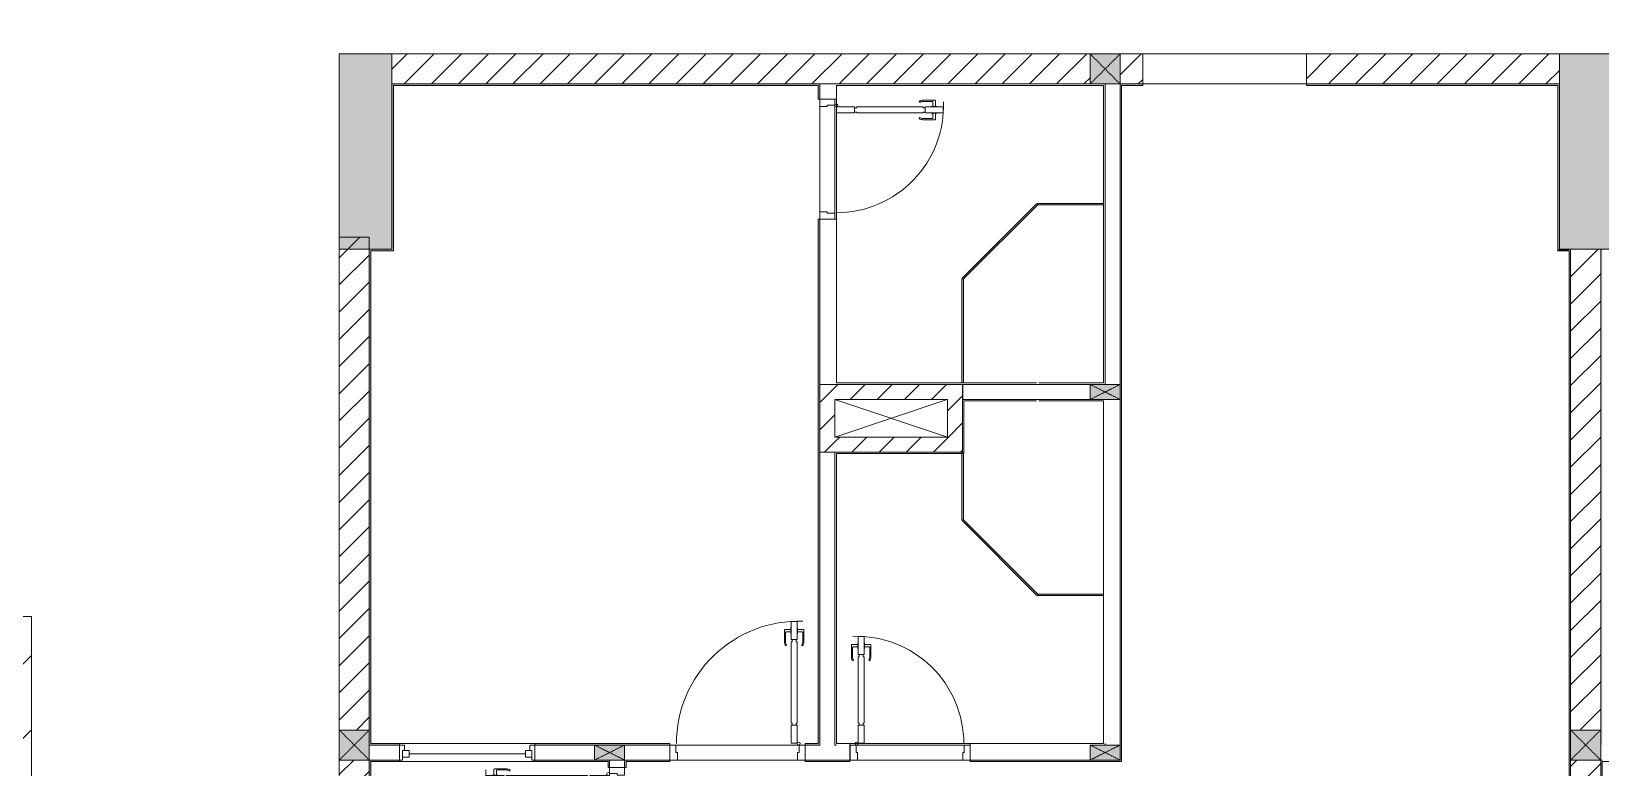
# Model space of a CAD drawing. Header units: millimetres. Extents: x 32270 to 221883, y 3811 to 78637.
# Drawn here: x 136931 to 147381, y 28787 to 33687 of the extents above; entities that cross this region are included whole.
import ezdxf

# ---------------------------------------------------------------- set-up
doc = ezdxf.new("R2010")
doc.units = ezdxf.units.MM
doc.linetypes.add('IMPORT-Dash _2_', pattern=[6, 3, -3])
for name, color, linetype, lineweight in [('0-2', 130, 'Continuous', 9), ('A-DETL-GENF-5', 20, 'Continuous', 9), ('A-DETL-GENF-6', 130, 'Continuous', 9), ('A-DETL-THIN-2', 151, 'Continuous', 9), ('A-DOOR-2', 130, 'Continuous', 9), ('A-FLOR-1', 130, 'Continuous', 9), ('A-GLAZ-5', 130, 'Continuous', 9), ('A-GLAZ-CURT-4', 130, 'Continuous', 9), ('A-WALL-1', 130, 'Continuous', 9), ('A-WALL-PATT-3', 130, 'Continuous', 9), ('A_1404_dwg-1', 130, 'Continuous', 9), ('I-WALL', 130, 'Continuous', 9), ('I-WALL-1', 130, 'Continuous', 9), ('S-COLS-1', 130, 'Continuous', 9), ('S-COLS-10', 130, 'IMPORT-Dash _2_', 9), ('S-COLS-2', 130, 'Continuous', 9), ('S-COLS-4', 130, 'Continuous', 9), ('S-COLS-HDLN-2', 130, 'IMPORT-Dash _2_', 9)]:
    doc.layers.add(name, color=color, linetype=linetype, lineweight=lineweight)
pattern_1 = [(45, (0, 0), (-90.50967, 90.50967), [])]

# ---------------------------------------------------------------- blocks, each defined once
blk = doc.blocks.new('A_1404_dwg_NCV_TKTC_KET CAU_rvt-1-TKTC_MB HOÀN THIỆN SÀN TẦNG 3-4-4819833-KeyPlan-CH3A')
at = {"layer": 'S-COLS-1'}
for points in [[(44803, 32237), (44803, 33537), (44453, 33537), (44453, 32237), (44663, 32237)], [(52928, 32237), (52928, 33537), (52578, 33537), (52578, 32237), (52863, 32237)]]:
    blk.add_hatch(color=256, dxfattribs=at).paths.add_polyline_path(points)
at = {"layer": 'S-COLS-2'}
blk.add_line((52653, 32237), (52853, 32237), dxfattribs=at)
at = {"layer": 'S-COLS-2', "flags": 128}
for points in [[(44803, 33337), (44803, 33537), (44453, 33537), (44453, 32237), (44653, 32237)], [(52928, 33337), (52928, 33537), (52578, 33537), (52578, 33337)]]:
    blk.add_lwpolyline(points, dxfattribs=at)
blk = doc.blocks.new('A_1404_dwg_DOOR_CW_01 CANH MO-PANEL KINH - DIW_01-900x2200-CỬA GỖ VÂN LAMINATE-553375-TKTC_MB HOÀN THIỆN SÀN TẦNG 3-4-4819841-KeyPlan-CH3A')
at = {"layer": 'A-DETL-GENF-6'}
for p, q in [((49615, 40124), (49615, 40203)), ((49658, 40207), (49619, 40207)), ((49623, 40186), (49623, 40124)), ((49658, 40190), (49627, 40190)), ((49702, 40207), (49741, 40207)), ((49702, 40190), (49733, 40190)), ((49737, 40186), (49737, 40124)), ((49745, 40124), (49745, 40203)), ((49623, 40098), (49629, 40103)), ((49736, 40098), (49730, 40103))]:
    blk.add_line(p, q, dxfattribs=at)
at = {"layer": 'A-DETL-GENF-6', "flags": 128}
for points in [[(49700, 40259), (49660, 40259), (49660, 40139), (49700, 40139)], [(49658, 40179), (49660, 40179), (49660, 40219), (49658, 40219)], [(49666, 39583), (49660, 39583), (49660, 40125), (49666, 40125), (49666, 40139), (49694, 40139), (49694, 40125), (49700, 40125), (49700, 39583), (49694, 39583), (49694, 39569), (49666, 39569)], [(49702, 40179), (49700, 40179), (49700, 40219), (49702, 40219)], [(49660, 39569), (49700, 39569), (49700, 39449), (49660, 39449)]]:
    blk.add_lwpolyline(points, close=True, dxfattribs=at)
at = {"layer": 'A-DETL-GENF-6'}
blk.add_circle((49710, 39447), 10, dxfattribs=at)
for centre, radius, start, end in [((49710, 39447), 814, 88, 180), ((49619, 40203), 4, 90, 180), ((49627, 40186), 4, 90, 180), ((49733, 40186), 4, 0, 90), ((49741, 40203), 4, 0, 90), ((49660, 40124), 45, 180, 215), ((49660, 40124), 37, 180, 215), ((49700, 40124), 37, 325, 0), ((49700, 40124), 45, 325, 0)]:
    blk.add_arc(centre, radius, start, end, dxfattribs=at)
at = {"layer": 'A-DOOR-2'}
blk.add_line((49710, 39437), (49685, 39437), dxfattribs=at)
at = {"layer": 'A-DOOR-2', "flags": 128}
for points in [[(48853, 39337), (48853, 39437), (48893, 39437), (48893, 39387), (48903, 39387), (48903, 39337)], [(49703, 39337), (49703, 39387), (49713, 39387), (49713, 39437), (49753, 39437), (49753, 39337)]]:
    blk.add_lwpolyline(points, close=True, dxfattribs=at)
blk = doc.blocks.new('A_1404_dwg_DOOR_CW_01 CANH MO-PANEL KINH - DIG_02-800x2200-CỬA NHÔM KÍNH-V57-TKTC_MB HOÀN THIỆN SÀN TẦNG 3-4-4819848-KeyPlan-CH3A')
at = {"layer": 'A-DETL-GENF-6'}
for p, q in [((112414, 58419), (112418, 58413)), ((112440, 58427), (112519, 58427)), ((112502, 58419), (112440, 58419)), ((112506, 58384), (112506, 58415)), ((112523, 58384), (112523, 58423)), ((112414, 58305), (112418, 58312)), ((112506, 58340), (112506, 58309)), ((112523, 58340), (112523, 58301)), ((112502, 58305), (112440, 58305)), ((112440, 58297), (112519, 58297))]:
    blk.add_line(p, q, dxfattribs=at)
at = {"layer": 'A-DETL-GENF-6', "flags": 128}
for points in [[(111985, 58342), (111985, 58382), (111865, 58382), (111865, 58342)], [(111999, 58348), (111999, 58342), (112441, 58342), (112441, 58348), (112455, 58348), (112455, 58376), (112441, 58376), (112441, 58382), (111999, 58382), (111999, 58376), (111985, 58376), (111985, 58348)], [(112575, 58382), (112575, 58342), (112455, 58342), (112455, 58382)], [(112495, 58384), (112495, 58382), (112534, 58382), (112534, 58384)], [(112495, 58340), (112495, 58342), (112534, 58342), (112534, 58340)]]:
    blk.add_lwpolyline(points, close=True, dxfattribs=at)
at = {"layer": 'A-DETL-GENF-6'}
blk.add_circle((111863, 58392), 10, dxfattribs=at)
for centre, radius, start, end in [((111863, 58392), 714, 270, 2), ((112440, 58382), 45, 90, 125), ((112440, 58382), 37, 90, 125), ((112502, 58415), 4, 0, 90), ((112519, 58423), 4, 0, 90), ((112440, 58342), 37, 235, 270), ((112440, 58342), 45, 235, 270), ((112502, 58309), 4, 270, 0), ((112519, 58301), 4, 270, 0)]:
    blk.add_arc(centre, radius, start, end, dxfattribs=at)
at = {"layer": 'A-DOOR-2'}
blk.add_line((111853, 58392), (111853, 58367), dxfattribs=at)
at = {"layer": 'A-DOOR-2', "flags": 128}
for points in [[(111753, 58435), (111753, 58385), (111803, 58385), (111803, 58395), (111853, 58395), (111853, 58435)], [(111753, 57685), (111753, 57635), (111853, 57635), (111853, 57675), (111803, 57675), (111803, 57685)]]:
    blk.add_lwpolyline(points, close=True, dxfattribs=at)
blk = doc.blocks.new('A_1404_dwg_M_Fixed - 900 x 1400-901190-TKTC_MB HOÀN THIỆN SÀN TẦNG 3-4-4819850-KeyPlan-CH3A')
at = {"layer": 'A-GLAZ-5'}
blk.add_line((111794, 60598), (111794, 61372), dxfattribs=at)
at = {"layer": 'A-GLAZ-5', "flags": 128}
for points in [[(111772, 61416), (111772, 61372), (111816, 61372), (111816, 61416), (111753, 61416), (111753, 61434)], [(111816, 61403), (111853, 61403), (111853, 61435)], [(111753, 60535), (111753, 60554), (111816, 60554), (111816, 60598), (111772, 60598), (111772, 60554)], [(111816, 60567), (111853, 60567), (111853, 60535)]]:
    blk.add_lwpolyline(points, dxfattribs=at)
blk = doc.blocks.new('A_1404_dwg_System Panel - Glazed-647900-TKTC_MB HOÀN THIỆN SÀN TẦNG 3-4-4819871-KeyPlan-CH3A')
at = {"layer": 'A-GLAZ-CURT-4'}
blk.add_hatch(color=256, dxfattribs=at).paths.add_polyline_path([(65502, 32532), (65943, 32532), (65943, 32542), (65500, 32537), (65500, 32532)])
blk.add_line((65943, 32542), (65500, 32542), dxfattribs=at)
at = {"layer": 'A-GLAZ-CURT-4', "flags": 128}
blk.add_lwpolyline([(65502, 32532), (65943, 32532), (65943, 32542)], dxfattribs=at)
blk = doc.blocks.new('A_1404_dwg_System Panel - Glazed-579379-TKTC_MB HOÀN THIỆN SÀN TẦNG 3-4-4819872-KeyPlan-CH3A')
at = {"layer": 'A-GLAZ-CURT-4'}
blk.add_hatch(color=256, dxfattribs=at).paths.add_polyline_path([(65008, 32038), (65504, 32533), (65496, 32540), (65004, 32041)])
blk.add_line((65496, 32540), (65001, 32045), dxfattribs=at)
at = {"layer": 'A-GLAZ-CURT-4', "flags": 128}
blk.add_lwpolyline([(65009, 32039), (65504, 32533), (65496, 32540)], dxfattribs=at)
blk = doc.blocks.new('A_1404_dwg_System Panel - Glazed-703244-TKTC_MB HOÀN THIỆN SÀN TẦNG 3-4-4819930-KeyPlan-CH3A')
at = {"layer": 'A-GLAZ-CURT-4'}
blk.add_hatch(color=256, dxfattribs=at).paths.add_polyline_path([(73306, 37033), (73306, 37727), (73296, 37727), (73296, 37033)])
at = {"layer": 'A-GLAZ-CURT-4', "flags": 128}
blk.add_lwpolyline([(73306, 37033), (73306, 37727), (73296, 37727), (73296, 37033)], close=True, dxfattribs=at)
blk = doc.blocks.new('A_1404_dwg_System Panel - Glazed-901200-TKTC_MB HOÀN THIỆN SÀN TẦNG 3-4-4819874-KeyPlan-CH3A')
at = {"layer": 'A-GLAZ-CURT-4'}
blk.add_hatch(color=256, dxfattribs=at).paths.add_polyline_path([(65506, 29932), (65943, 29932), (65943, 29942), (65502, 29937), (65502, 29932)])
blk.add_line((65943, 29942), (65504, 29942), dxfattribs=at)
at = {"layer": 'A-GLAZ-CURT-4', "flags": 128}
blk.add_lwpolyline([(65502, 29932), (65943, 29932), (65943, 29942)], dxfattribs=at)
blk = doc.blocks.new('A_1404_dwg_System Panel - Glazed-579637-TKTC_MB HOÀN THIỆN SÀN TẦNG 3-4-4819875-KeyPlan-CH3A')
at = {"layer": 'A-GLAZ-CURT-4'}
blk.add_hatch(color=256, dxfattribs=at).paths.add_polyline_path([(65499, 29933), (65506, 29940), (65004, 30435), (65001, 30431), (65009, 30423)])
blk.add_line((65506, 29940), (65009, 30437), dxfattribs=at)
at = {"layer": 'A-GLAZ-CURT-4', "flags": 128}
blk.add_lwpolyline([(65001, 30431), (65499, 29933), (65506, 29940)], dxfattribs=at)
blk = doc.blocks.new('A_1404_dwg_System Panel - Glazed-1013752-TKTC_MB HOÀN THIỆN SÀN TẦNG 3-4-4819931-KeyPlan-CH3A')
at = {"layer": 'A-GLAZ-CURT-4'}
blk.add_hatch(color=256, dxfattribs=at).paths.add_polyline_path([(73296, 38192), (73306, 38192), (73306, 38639), (73296, 38639)])
at = {"layer": 'A-GLAZ-CURT-4', "flags": 128}
blk.add_lwpolyline([(73296, 38639), (73296, 38192), (73306, 38192), (73306, 38639)], close=True, dxfattribs=at)
blk = doc.blocks.new('A_1404_dwg_G1_SOF - BO TRU - 100x200-745959-TKTC_MB HOÀN THIỆN SÀN TẦNG 3-4-4819847-KeyPlan-CH3A')
at = {"layer": 'S-COLS-1'}
blk.add_hatch(color=256, dxfattribs=at).paths.add_polyline_path([(110953, 40037), (111053, 40037), (111053, 40237), (110953, 40237)])
at = {"layer": 'S-COLS-1', "flags": 128}
blk.add_lwpolyline([(110953, 40037), (111053, 40037), (111053, 40237), (110953, 40237)], close=True, dxfattribs=at)
at = {"layer": 'S-COLS-HDLN-2'}
for p, q in [((110953, 40037), (111053, 40237)), ((111053, 40037), (110953, 40237))]:
    blk.add_line(p, q, dxfattribs=at)
blk = doc.blocks.new('A_1404_dwg_DOOR_CW_01 CANH MO-PANEL KINH - DIG_01-900x2200-CỬA NHÔM KÍNH-901215-TKTC_MB HOÀN THIỆN SÀN TẦNG 3-4-4819898-KeyPlan-CH3A')
at = {"layer": 'A-DETL-GENF-6'}
for p, q in [((37865, 68824), (37865, 68903)), ((37908, 68907), (37869, 68907)), ((37873, 68886), (37873, 68824)), ((37908, 68890), (37877, 68890)), ((37952, 68907), (37991, 68907)), ((37952, 68890), (37983, 68890)), ((37987, 68886), (37987, 68824)), ((37995, 68824), (37995, 68903)), ((37873, 68798), (37879, 68803)), ((37986, 68798), (37980, 68803))]:
    blk.add_line(p, q, dxfattribs=at)
at = {"layer": 'A-DETL-GENF-6', "flags": 128}
for points in [[(37908, 68879), (37910, 68879), (37910, 68919), (37908, 68919)], [(37950, 68959), (37910, 68959), (37910, 68839), (37950, 68839)], [(37952, 68879), (37950, 68879), (37950, 68919), (37952, 68919)], [(37916, 68283), (37910, 68283), (37910, 68825), (37916, 68825), (37916, 68839), (37944, 68839), (37944, 68825), (37950, 68825), (37950, 68283), (37944, 68283), (37944, 68269), (37916, 68269)], [(37910, 68269), (37950, 68269), (37950, 68149), (37910, 68149)]]:
    blk.add_lwpolyline(points, close=True, dxfattribs=at)
at = {"layer": 'A-DETL-GENF-6'}
blk.add_circle((37960, 68147), 10, dxfattribs=at)
for centre, radius, start, end in [((37960, 68147), 814, 88, 180), ((37869, 68903), 4, 90, 180), ((37877, 68886), 4, 90, 180), ((37983, 68886), 4, 0, 90), ((37991, 68903), 4, 0, 90), ((37910, 68824), 45, 180, 215), ((37910, 68824), 37, 180, 215), ((37950, 68824), 37, 325, 0), ((37950, 68824), 45, 325, 0)]:
    blk.add_arc(centre, radius, start, end, dxfattribs=at)
at = {"layer": 'A-DOOR-2'}
blk.add_line((37960, 68137), (37935, 68137), dxfattribs=at)
at = {"layer": 'A-DOOR-2', "flags": 128}
for points in [[(37103, 68037), (37103, 68137), (37143, 68137), (37143, 68087), (37153, 68087), (37153, 68037)], [(37953, 68037), (37953, 68087), (37963, 68087), (37963, 68137), (38003, 68137), (38003, 68037)]]:
    blk.add_lwpolyline(points, close=True, dxfattribs=at)
blk = doc.blocks.new('A_1404_dwg_NCV_TKTC_TANG 3 - 4_rvt-1-TKTC_MB HOÀN THIỆN SÀN TẦNG 3-4-4819943-KeyPlan-CH3A')
at = {"layer": 'A-WALL-PATT-3'}
for points in [[(47643, 33327), (47643, 33337), (44803, 33337), (44803, 33327), (45272, 33327)], [(44803, 32227), (44813, 32227), (44813, 33327), (44803, 33327), (44803, 32237)], [(49653, 28827), (49663, 28827), (49663, 33327), (49653, 33327), (49653, 28837)], [(52578, 32237), (52578, 33327), (52568, 33327), (52568, 32237)], [(44653, 28937), (44663, 28937), (44663, 32237), (44653, 32237), (44653, 28947)], [(44803, 32227), (44803, 32237), (44663, 32237), (44663, 32227)], [(52568, 32227), (52643, 32227), (52643, 32237), (52568, 32237)], [(52653, 25447), (52653, 32237), (52643, 32237), (52643, 25447)], [(52853, 28937), (52863, 28937), (52863, 32237), (52853, 32237), (52853, 28947)], [(44663, 25837), (44663, 28837), (44653, 28837), (44653, 25837)], [(52863, 25437), (52863, 28837), (52853, 28837), (52853, 25437)]]:
    blk.add_hatch(color=256, dxfattribs=at).paths.add_polyline_path(points)
h = blk.add_hatch(color=256, dxfattribs=at)
h.paths.add_polyline_path([(47643, 28937), (47653, 28937), (47653, 32437), (47643, 32437), (47643, 28947)])
h.paths.add_polyline_path([(47643, 33237), (47653, 33237), (47653, 33337), (47643, 33337), (47643, 33295)])
h = blk.add_hatch(color=256, dxfattribs=at)
h.paths.add_polyline_path([(52578, 33327), (52578, 33337), (50893, 33337), (50893, 33327), (52568, 33327)])
h.paths.add_polyline_path([(49663, 33327), (49803, 33327), (49803, 33337), (49653, 33337), (49653, 33327)])
h = blk.add_hatch(color=256, dxfattribs=at)
h.paths.add_polyline_path([(47643, 28937), (47643, 28947), (47555, 28947), (47555, 28937)])
h.paths.add_polyline_path([(46655, 28937), (46655, 28947), (45755, 28947), (45755, 28937), (46353, 28937)])
h.paths.add_polyline_path([(44663, 28937), (44855, 28937), (44855, 28947), (44663, 28947)])
h = blk.add_hatch(color=256, dxfattribs=at)
h.paths.add_polyline_path([(46253, 28827), (46253, 28837), (45755, 28837), (45755, 28827), (46243, 28827)])
h.paths.add_polyline_path([(44855, 28827), (44855, 28837), (44663, 28837), (44663, 28827)])
h = blk.add_hatch(color=256, dxfattribs=at)
h.paths.add_polyline_path([(46253, 27837), (46253, 27887), (46243, 27887), (46243, 27837)])
h.paths.add_polyline_path([(46253, 28787), (46253, 28827), (46243, 28827), (46243, 28787)])
h = blk.add_hatch(color=256, dxfattribs=at)
h.paths.add_polyline_path([(49653, 28827), (49653, 28837), (48654, 28837), (48654, 28827), (49453, 28827)])
h.paths.add_polyline_path([(47854, 28827), (47854, 28837), (47555, 28837), (47555, 28827)])
h.paths.add_polyline_path([(46655, 28827), (46655, 28837), (46353, 28837), (46353, 28827), (46363, 28827)])
h = blk.add_hatch(color=256, dxfattribs=at)
h.paths.add_polyline_path([(46363, 27847), (46363, 27887), (46353, 27887), (46353, 27847)])
h.paths.add_polyline_path([(46353, 28787), (46363, 28787), (46363, 28827), (46353, 28827)])
at = {"layer": 'A-FLOR-1'}
for p, q in [((47753, 32477), (47753, 33197)), ((48614, 28937), (47894, 28937))]:
    blk.add_line(p, q, dxfattribs=at)
at = {"layer": 'A-FLOR-1', "flags": 128}
blk.add_lwpolyline([(50893, 33337), (50893, 33537), (49803, 33537), (49803, 33337), (50893, 33337), (49803, 33337)], dxfattribs=at)
for points in [[(47653, 32487), (47653, 33187)], [(46695, 28937), (47515, 28937)], [(47505, 28837), (46705, 28837)], [(48604, 28837), (47904, 28837)]]:
    blk.add_lwpolyline(points, close=True, dxfattribs=at)
at = {"layer": 'A-WALL-1'}
for p, q in [((47753, 33337), (47653, 33337)), ((47653, 33337), (47653, 33237)), ((47653, 33237), (47753, 33237)), ((47653, 32487), (47653, 33187)), ((47753, 32437), (47653, 32437)), ((47653, 32437), (47653, 31337)), ((47653, 31337), (47753, 31337)), ((49653, 28937), (49653, 31237)), ((49553, 28947), (49553, 28937)), ((44653, 28937), (44653, 28837)), ((44663, 28937), (44653, 28937)), ((44855, 28937), (44663, 28937)), ((44855, 28837), (44855, 28937)), ((45755, 28937), (45755, 28837)), ((46153, 28937), (45755, 28937)), ((46655, 28937), (46353, 28937)), ((46655, 28837), (46655, 28937)), ((46695, 28937), (47515, 28937)), ((47555, 28937), (47555, 28837)), ((47643, 28937), (47555, 28937)), ((47854, 28837), (47854, 28937)), ((48654, 28937), (48654, 28837)), ((52853, 28937), (52853, 28837)), ((44653, 28837), (44663, 28837)), ((44663, 28837), (44855, 28837)), ((45755, 28837), (46153, 28837)), ((46253, 28837), (46253, 28827)), ((46253, 28827), (46253, 28787)), ((46253, 28787), (46353, 28787)), ((46353, 28827), (46353, 28837)), ((46353, 28837), (46655, 28837)), ((46353, 28787), (46353, 28827)), ((47505, 28837), (46705, 28837)), ((47555, 28837), (47854, 28837)), ((48604, 28837), (47904, 28837)), ((48654, 28837), (49453, 28837))]:
    blk.add_line(p, q, dxfattribs=at)
at = {"layer": 'A-WALL-1', "flags": 128}
for points in [[(49653, 31337), (49653, 33337), (49553, 33337), (49553, 31337)], [(49453, 31337), (48605, 31337), (48605, 31237), (49453, 31237)], [(47763, 28937), (47753, 28937), (47753, 30887), (47653, 30887), (47653, 28937), (47643, 28937)]]:
    blk.add_lwpolyline(points, dxfattribs=at)
at = {"layer": 'I-WALL'}
for p, q in [((47653, 33237), (47653, 33337)), ((47763, 33237), (47763, 32437)), ((47653, 31337), (47653, 32437)), ((44855, 28947), (45755, 28947)), ((47854, 28947), (48654, 28947)), ((44663, 28937), (44855, 28937)), ((45755, 28937), (46153, 28937)), ((46353, 28937), (46655, 28937)), ((47555, 28937), (47643, 28937)), ((44855, 28837), (44663, 28837)), ((45755, 28827), (44855, 28827)), ((46153, 28837), (45755, 28837)), ((46253, 28787), (46253, 28827)), ((46655, 28837), (46353, 28837)), ((46353, 28827), (46353, 28787)), ((47854, 28837), (47555, 28837)), ((49453, 28837), (48654, 28837))]:
    blk.add_line(p, q, dxfattribs=at)
at = {"layer": 'I-WALL-1'}
for p, q in [((49553, 33337), (49453, 33337)), ((49543, 32542), (49543, 32532)), ((49653, 31237), (49653, 28937)), ((48599, 30877), (48609, 30877)), ((49543, 29942), (49543, 29932)), ((44653, 29037), (44653, 28937)), ((49553, 28937), (49553, 28947)), ((52653, 28837), (52653, 29037)), ((52853, 29037), (52853, 28937)), ((44653, 28937), (44663, 28937)), ((46253, 28827), (46253, 28837)), ((46353, 28837), (46353, 28827))]:
    blk.add_line(p, q, dxfattribs=at)
at = {"layer": 'I-WALL-1', "flags": 128}
for points in [[(47653, 33337), (47643, 33337), (44803, 33337), (44803, 33327), (44803, 32237), (44663, 32237), (44653, 32237), (44653, 29037)], [(49453, 33337), (47763, 33337), (47753, 33337)], [(48654, 28837), (48654, 28827), (49653, 28827), (49663, 28827), (49663, 33327), (49803, 33327), (49803, 33337), (49653, 33337)], [(49553, 31337), (49553, 31347), (49553, 33327), (49553, 33337)], [(49653, 33337), (49653, 33327), (49653, 31337)], [(52653, 29037), (52653, 32237), (52643, 32237), (52578, 32237), (52578, 33327), (52578, 33337), (50893, 33337), (50893, 33327), (52568, 33327), (52568, 32237)], [(55853, 33337), (55843, 33337), (52928, 33337), (52928, 33327), (52928, 32237), (52863, 32237), (52853, 32237), (52853, 29037)], [(44855, 28937), (44855, 28947), (44663, 28947), (44663, 32227), (44803, 32227), (44813, 32227), (44813, 33327), (47643, 33327), (47643, 33237), (47653, 33237)], [(47753, 33237), (47763, 33237), (47763, 33327), (49543, 33327), (49543, 32542)], [(49543, 32532), (49543, 31347), (49112, 31347)], [(47653, 32437), (47643, 32437), (47643, 28947), (47555, 28947), (47555, 28937)], [(49096, 31347), (47763, 31347), (47763, 32437), (47753, 32437)], [(52568, 32237), (52568, 32227), (52643, 32227), (52643, 25447), (52553, 25447), (52543, 25447), (52543, 24747), (52328, 24747), (52328, 24737), (52553, 24737), (52553, 24747), (52553, 25437), (52653, 25437), (52653, 25447), (52653, 28837)], [(47643, 28937), (47653, 28937), (47653, 31337)], [(47753, 31337), (47763, 31337), (49453, 31337)], [(49453, 31237), (48603, 31237), (48603, 31227), (48603, 30887), (47763, 30887), (47753, 30887), (47753, 28937), (47763, 28937)], [(48613, 30877), (48613, 30887), (48613, 31227), (49096, 31227)], [(49112, 31227), (49543, 31227), (49543, 29942)], [(47854, 28937), (47854, 28947), (47763, 28947), (47763, 30877), (48599, 30877)], [(49543, 29932), (49543, 28947), (48654, 28947), (48654, 28937)], [(46655, 28937), (46655, 28947), (45755, 28947), (45755, 28937)], [(44663, 28837), (44653, 28837), (44653, 25837), (44663, 25837), (44803, 25837), (44803, 24747), (44813, 24747), (44813, 25837), (44813, 25847), (44663, 25847), (44663, 28827), (44855, 28827), (44855, 28837)], [(45755, 28837), (45755, 28827), (46243, 28827), (46243, 28787), (46253, 28787)], [(46353, 28787), (46363, 28787), (46363, 28827), (46655, 28827), (46655, 28837)], [(47555, 28837), (47555, 28827), (47854, 28827), (47854, 28837)], [(52863, 28837), (52853, 28837), (52853, 25437), (52863, 25437), (52953, 25437), (52953, 24747), (52963, 24747), (52963, 25437), (52963, 25447), (52863, 25447), (52863, 28827), (53055, 28827), (53055, 28837)]]:
    blk.add_lwpolyline(points, dxfattribs=at)
for name, p in [('A_1404_dwg_DOOR_CW_01 CANH MO-PANEL KINH - DIG_02-800x2200-CỬA NHÔM KÍNH-V57-TKTC_MB HOÀN THIỆN SÀN TẦNG 3-4-4819848-KeyPlan-CH3A', (-64100, -25198)), ('A_1404_dwg_System Panel - Glazed-579379-TKTC_MB HOÀN THIỆN SÀN TẦNG 3-4-4819872-KeyPlan-CH3A', (-16400, 0)), ('A_1404_dwg_System Panel - Glazed-647900-TKTC_MB HOÀN THIỆN SÀN TẦNG 3-4-4819871-KeyPlan-CH3A', (-16400, 0)), ('A_1404_dwg_System Panel - Glazed-579637-TKTC_MB HOÀN THIỆN SÀN TẦNG 3-4-4819875-KeyPlan-CH3A', (-16400, 0)), ('A_1404_dwg_System Panel - Glazed-901200-TKTC_MB HOÀN THIỆN SÀN TẦNG 3-4-4819874-KeyPlan-CH3A', (-16400, 0)), ('A_1404_dwg_DOOR_CW_01 CANH MO-PANEL KINH - DIW_01-900x2200-CỬA GỖ VÂN LAMINATE-553375-TKTC_MB HOÀN THIỆN SÀN TẦNG 3-4-4819841-KeyPlan-CH3A', (-2198, -10500))]:
    blk.add_blockref(name, p)
for name, p, rotation in [('A_1404_dwg_System Panel - Glazed-703244-TKTC_MB HOÀN THIỆN SÀN TẦNG 3-4-4819930-KeyPlan-CH3A', (121905, 69074), 180), ('A_1404_dwg_G1_SOF - BO TRU - 100x200-745959-TKTC_MB HOÀN THIỆN SÀN TẦNG 3-4-4819847-KeyPlan-CH3A', (9416, 142290), 270), ('A_1404_dwg_System Panel - Glazed-1013752-TKTC_MB HOÀN THIỆN SÀN TẦNG 3-4-4819931-KeyPlan-CH3A', (121905, 69074), 180), ('A_1404_dwg_DOOR_CW_01 CANH MO-PANEL KINH - DIG_02-800x2200-CỬA NHÔM KÍNH-V57-TKTC_MB HOÀN THIỆN SÀN TẦNG 3-4-4819848-KeyPlan-CH3A', (106290, -82916), 90.00000000000001), ('A_1404_dwg_M_Fixed - 900 x 1400-901190-TKTC_MB HOÀN THIỆN SÀN TẦNG 3-4-4819850-KeyPlan-CH3A', (106290, -82916), 90), ('A_1404_dwg_G1_SOF - BO TRU - 100x200-745959-TKTC_MB HOÀN THIỆN SÀN TẦNG 3-4-4819847-KeyPlan-CH3A', (6116, 139890), 270), ('A_1404_dwg_G1_SOF - BO TRU - 100x200-745959-TKTC_MB HOÀN THIỆN SÀN TẦNG 3-4-4819847-KeyPlan-CH3A', (9416, 139890), 270), ('A_1404_dwg_DOOR_CW_01 CANH MO-PANEL KINH - DIG_01-900x2200-CỬA NHÔM KÍNH-901215-TKTC_MB HOÀN THIỆN SÀN TẦNG 3-4-4819898-KeyPlan-CH3A', (114390, -9216), 90)]:
    blk.add_blockref(name, p, dxfattribs=dict(rotation=rotation))
blk = doc.blocks.new('A_1404_dwg_G1_SOF - BO TRU - 200x200-V30-TKTC_MB HOÀN THIỆN SÀN TẦNG 3-4-4820009-KeyPlan-CH3A')
at = {"layer": 'S-COLS-10'}
blk.add_hatch(color=256, dxfattribs=at).paths.add_polyline_path([(66053, 33337), (66053, 33537), (65853, 33537), (65853, 33337)])
at = {"layer": 'S-COLS-4'}
blk.add_line((65953, 33337), (66053, 33337), dxfattribs=at)
at = {"layer": 'S-COLS-4', "flags": 128}
blk.add_lwpolyline([(66053, 33337), (66053, 33537), (65853, 33537), (65853, 33337)], dxfattribs=at)
at = {"layer": 'S-COLS-HDLN-2'}
for p, q in [((66053, 33537), (65853, 33337)), ((65853, 33537), (66053, 33337))]:
    blk.add_line(p, q, dxfattribs=at)
blk = doc.blocks.new('A_1404_dwg_G1_SOF - BO TRU - 200x200-V8-TKTC_MB HOÀN THIỆN SÀN TẦNG 3-4-4819987-KeyPlan-CH3A')
at = {"layer": 'S-COLS-10'}
blk.add_hatch(color=256, dxfattribs=at).paths.add_polyline_path([(46753, 71512), (46753, 71712), (46553, 71712), (46553, 71512)])
at = {"layer": 'S-COLS-4', "flags": 128}
blk.add_lwpolyline([(46753, 71712), (46553, 71712), (46553, 71512), (46753, 71512)], dxfattribs=at)
at = {"layer": 'S-COLS-HDLN-2'}
for p, q in [((46753, 71712), (46553, 71512)), ((46553, 71712), (46753, 71512))]:
    blk.add_line(p, q, dxfattribs=at)
blk = doc.blocks.new('A_1404_dwg_G1_SOF - BO TRU - 200x200-V32-TKTC_MB HOÀN THIỆN SÀN TẦNG 3-4-4820011-KeyPlan-CH3A')
at = {"layer": 'S-COLS-10'}
blk.add_hatch(color=256, dxfattribs=at).paths.add_polyline_path([(52853, 28837), (52853, 29037), (52653, 29037), (52653, 28837)])
at = {"layer": 'S-COLS-4'}
for p, q in [((52853, 29037), (52653, 29037)), ((52653, 28837), (52853, 28837))]:
    blk.add_line(p, q, dxfattribs=at)
at = {"layer": 'S-COLS-HDLN-2'}
for p, q in [((52853, 29037), (52653, 28837)), ((52653, 29037), (52853, 28837))]:
    blk.add_line(p, q, dxfattribs=at)
blk = doc.blocks.new('A_1404_dwg-4819832-KeyPlan-CH3A')
at = {"layer": 'A-WALL-PATT-3'}
h = blk.add_hatch(dxfattribs=at)
h.set_pattern_fill('FP_35', color=256, style=0, pattern_type=2)
h.set_pattern_definition(pattern_1)
h.paths.add_polyline_path([(52578, 33337), (52578, 33537), (50893, 33537), (50893, 33337), (51135, 33337)])
h.paths.add_polyline_path([(49453, 33337), (49453, 33537), (44803, 33537), (44803, 33337), (47653, 33337)])
h.paths.add_polyline_path([(49653, 33337), (49803, 33337), (49803, 33537), (49653, 33537)])
h = blk.add_hatch(dxfattribs=at)
h.set_pattern_fill('FP_35', color=256, style=0, pattern_type=2)
h.set_pattern_definition(pattern_1)
h.paths.add_polyline_path([(44453, 25918), (44653, 25918), (44653, 28837), (44453, 28837)])
h.paths.add_polyline_path([(44653, 29037), (44652, 32318), (44453, 32318), (44453, 29037)])
h = blk.add_hatch(dxfattribs=at)
h.set_pattern_fill('FP_35', color=256, style=0, pattern_type=2)
h.set_pattern_definition(pattern_1)
h.paths.add_polyline_path([(52853, 25437), (52853, 28837), (52653, 28837), (52653, 25437)])
h.paths.add_polyline_path([(52853, 29037), (52853, 32237), (52653, 32237), (52653, 29037)])
h = blk.add_hatch(dxfattribs=at)
h.set_pattern_fill('FP_35', color=256, style=0, pattern_type=2)
h.set_pattern_definition(pattern_1)
h.paths.add_polyline_path([(47753, 30887), (47753, 31337), (47653, 31337), (47653, 30887)])
h = blk.add_hatch(dxfattribs=at)
h.set_pattern_fill('FP_35', color=256, style=0, pattern_type=2)
h.set_pattern_definition(pattern_1)
h.paths.add_polyline_path([(48603, 31237), (48603, 31337), (47753, 31337), (47753, 31237), (48503, 31237)])
h = blk.add_hatch(dxfattribs=at)
h.set_pattern_fill('FP_35', color=256, style=0, pattern_type=2)
h.set_pattern_definition(pattern_1)
h.paths.add_polyline_path([(48603, 30987), (48603, 31237), (48503, 31237), (48503, 30987)])
h = blk.add_hatch(dxfattribs=at)
h.set_pattern_fill('FP_35', color=256, style=0, pattern_type=2)
h.set_pattern_definition(pattern_1)
h.paths.add_polyline_path([(48503, 30887), (48603, 30887), (48603, 30987), (47753, 30987), (47753, 30887)])
at = {"layer": '0-2'}
for p, q in [((47753, 30987), (48502, 31237)), ((47754, 31237), (48503, 30987))]:
    blk.add_line(p, q, dxfattribs=at)
at = {"layer": 'A-WALL-1'}
for p, q in [((44803, 33537), (44803, 33337)), ((49453, 33537), (44803, 33537)), ((49803, 33537), (49653, 33537)), ((52578, 33537), (50893, 33537)), ((52578, 33337), (52578, 33537)), ((44453, 32237), (44453, 29037)), ((52853, 32237), (52653, 32237)), ((47653, 31337), (47653, 30887))]:
    blk.add_line(p, q, dxfattribs=at)
at = {"layer": 'A-WALL-1', "flags": 128}
for points in [[(44653, 32237), (44653, 32318), (44453, 32318), (44453, 32237)], [(48603, 31237), (48603, 31337), (47753, 31337), (47753, 31337)], [(44453, 28837), (44453, 25918), (44653, 25918)]]:
    blk.add_lwpolyline(points, dxfattribs=at)
blk.add_lwpolyline([(48503, 30987), (47753, 30987), (47753, 31237), (48503, 31237)], close=True, dxfattribs=at)
for name, p in [('A_1404_dwg_NCV_TKTC_KET CAU_rvt-1-TKTC_MB HOÀN THIỆN SÀN TẦNG 3-4-4819833-KeyPlan-CH3A', (0, 0)), ('A_1404_dwg_NCV_TKTC_TANG 3 - 4_rvt-1-TKTC_MB HOÀN THIỆN SÀN TẦNG 3-4-4819943-KeyPlan-CH3A', (0, 0)), ('A_1404_dwg_G1_SOF - BO TRU - 200x200-V30-TKTC_MB HOÀN THIỆN SÀN TẦNG 3-4-4820009-KeyPlan-CH3A', (-16400, 0)), ('A_1404_dwg_G1_SOF - BO TRU - 200x200-V8-TKTC_MB HOÀN THIỆN SÀN TẦNG 3-4-4819987-KeyPlan-CH3A', (-2100, -42675)), ('A_1404_dwg_G1_SOF - BO TRU - 200x200-V32-TKTC_MB HOÀN THIỆN SÀN TẦNG 3-4-4820011-KeyPlan-CH3A', (0, 0))]:
    blk.add_blockref(name, p)

msp = doc.modelspace()

# ---------------------------------------------------------------- hatches: boundary and pattern name
at = {"layer": 'A-DETL-GENF-5'}
h = msp.add_hatch(dxfattribs=at)
h.set_pattern_fill('FP_36', color=256, style=0, pattern_type=2)
h.set_pattern_definition([(45, (94528.7, 0), (-247.4874, 247.4874), [])])
h.paths.add_polyline_path([(136931.3, 17236.9), (136931.3, 21386.9), (136581.3, 21386.9), (136581.3, 25431.8), (128181.2, 25431.8), (128181.2, 19136.9), (130681.2, 19136.9), (130681.2, 17436.9), (128181.2, 17436.9), (128181.2, 17236.9), (133937.7, 17236.9)])
h.paths.add_polyline_path([(213031.2, 17236.9), (221781.2, 17236.9), (221781.2, 17436.9), (219281.3, 17436.9), (219281.3, 19136.9), (221781.2, 19136.9), (221781.2, 25431.8), (213381.2, 25431.8), (213381.2, 21386.9), (213031.2, 21386.9), (213031.2, 21174.2)])
h.paths.add_polyline_path([(136931.3, 25642.1), (136931.3, 29792.1), (136581.3, 29792.1), (136581.3, 33836.9), (128181.2, 33836.9), (128181.2, 27542.1), (130681.2, 27542.1), (130681.2, 25842.1), (128181.2, 25842.1), (128181.2, 25642.1), (133937.7, 25642.1)])
h.paths.add_polyline_path([(213031.2, 25642.1), (221781.2, 25642.1), (221781.2, 25842.1), (219281.3, 25842.1), (219281.3, 27542.1), (221781.2, 27542.1), (221781.2, 33836.9), (213381.2, 33836.9), (213381.2, 29792.1), (213031.2, 29792.1), (213031.2, 29255)])
h.paths.add_polyline_path([(218951.8, 37242.1), (221781.2, 37242.1), (221781.2, 43536.9), (219281.3, 43536.9), (219281.3, 45236.9), (221781.2, 45236.9), (221781.2, 45436.9), (213031.2, 45436.9), (213031.2, 41286.9), (213381.2, 41286.9), (213381.2, 37242.1), (216020.3, 37242.1)])
h.paths.add_polyline_path([(133937.7, 37242.1), (136581.3, 37242.1), (136581.3, 41286.9), (136931.3, 41286.9), (136931.3, 45436.9), (128181.2, 45436.9), (128181.2, 45236.9), (130681.2, 45236.9), (130681.2, 43536.9), (128181.2, 43536.9), (128181.2, 37242.1), (131006.2, 37242.1)])
h.paths.add_polyline_path([(221781.2, 45452.1), (221781.2, 51746.9), (219281.3, 51746.9), (219281.3, 53446.9), (221781.2, 53446.9), (221781.2, 53646.9), (213031.2, 53646.9), (213031.2, 49496.9), (213381.2, 49496.9), (213381.2, 45452.1), (216020.3, 45452.1)])

# ---------------------------------------------------------------- linework, layer by layer
at = {"layer": 'A-DETL-THIN-2'}
for p, q in [((136931.3, 29792.1), (136581.3, 29792.1)), ((136931.3, 25642.1), (136931.3, 29792.1))]:
    msp.add_line(p, q, dxfattribs=at)

# ---------------------------------------------------------------- block references
at = {"layer": 'A_1404_dwg-1'}
msp.add_blockref('A_1404_dwg-4819832-KeyPlan-CH3A', (94528.7, 0), dxfattribs=at)

doc.saveas('drawing.dxf')
